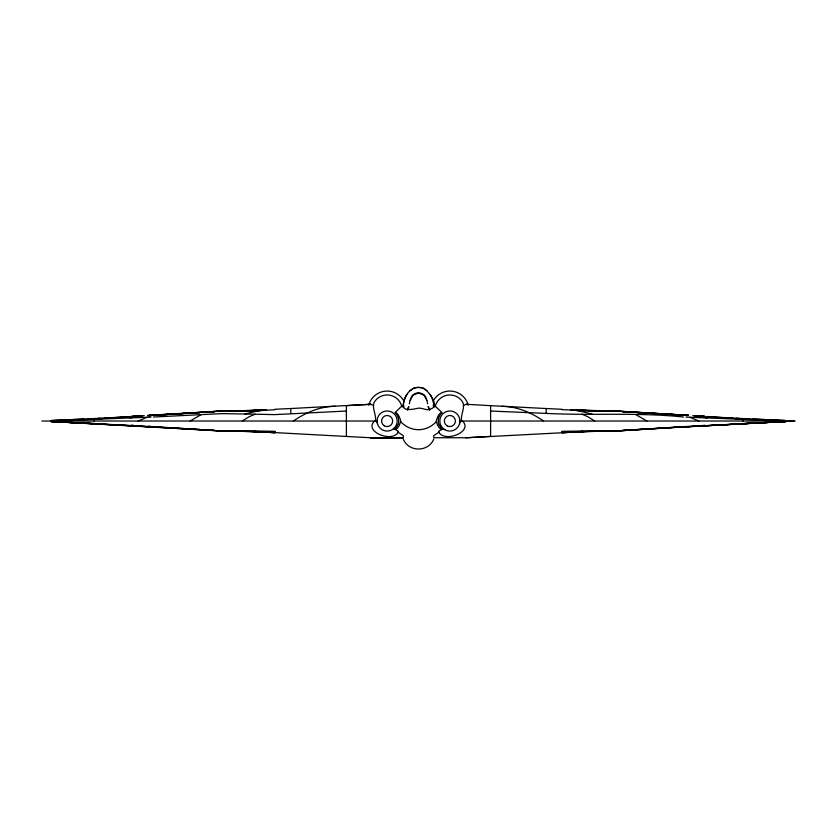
<?xml version="1.0" encoding="UTF-8"?>
<svg xmlns="http://www.w3.org/2000/svg" width="837" height="837" viewBox="0 0 837 837"><rect width="100%" height="100%" fill="white"/><g stroke="black" fill="none" stroke-linecap="round" stroke-linejoin="round"><path stroke-width="1.26" d="M155.828 415.026L158.245 414.744L154.678 414.985M98.034 418.96L97.981 419.483M395.336 412.808L395.336 412.808A11.613 11.613 0 0 1 398.339 424.024L395.043 429.454L396.152 430.04A23.101 0.9 24.7 0 1 398.485 431.599C393.306 443.265 364.43 432.143 373.836 421.722A20.737 6.999 13.5 0 1 375.52 421.021C376.388 414.733 371.973 408.362 374.055 402.534A15.087 15.087 0 0 1 401.708 406.175L395.043 412.589A22.369 7.491 90 0 1 400.599 420.498L400.599 421.545A22.369 7.491 90 0 1 395.043 429.454L393.411 428.753M403.089 406.897C403.35 399.437 406.834 391.507 413.865 388.148A14.292 14.292 0 0 1 423.135 388.148C427.581 389.603 440.293 406.018 431.222 408.707C427.288 411.804 421.712 406.782 416.931 408.466C413.457 409.283 402.042 411.396 403.905 405.579M98.034 418.939L98.232 418.333M441.664 412.808L441.664 412.808A11.613 11.613 0 0 0 438.661 424.024L441.957 429.454A22.369 7.491 90 0 1 436.401 421.545L436.401 420.498A22.369 7.491 -90 0 1 441.957 412.589L435.292 406.175A15.087 15.087 0 0 1 462.945 402.534C465.037 408.351 460.601 414.733 461.48 421.021A20.737 6.999 -13.5 0 1 463.164 421.722C472.57 432.143 443.704 443.254 438.504 431.599A23.101 0.9 -24.7 0 1 440.817 430.061L443.589 428.753M459.576 423.616L459.921 421.021M408.801 406.698L408.54 407.745A58.454 53.568 0 0 1 407.87 409.115L407.431 409.931M738.768 418.333L738.966 418.939M409.691 402.116L409.377 403.894M410.203 400.745C411.27 390.262 425.73 390.262 426.797 400.745M407.263 409.774L408.644 406.646M409.858 401.08L412.955 395.116L418.5 393.055L424.045 395.116L427.142 401.08M433.733 439.184C428.241 452.304 408.759 452.304 403.267 439.184M678.085 427.309L785.692 421.503L696.3 426.159L785.692 421.503L786.309 421.021L785.681 420.519A165.349 7.491 -90 0 1 785.943 420.582M401.77 406.688L402.963 405.652A448.234 5.032 -36.2 0 0 403.413 405.244M242.322 421.021L249.196 416.69L255.118 414.2M51.057 420.582A165.349 7.491 -90 0 1 51.308 420.519L50.754 421.105L51.308 421.503L140.02 426.2L140.334 425.562L141.694 425.709L141.694 426.336L221.962 431.003L274.892 432.007L254.239 431.484L371.042 437.782L403.267 437.636L370.226 437.73L403.267 437.751L403.267 435.627L397.993 432.164M785.943 421.419L785.995 421.377A165.349 7.491 90 0 1 785.566 421.492L741.906 423.668M293.389 421.021C305.725 412.599 320.132 406.269 335.313 406.332M464.012 405.129L466.774 404.313M409.952 390.753L413.897 388.232A14.166 14.166 0 0 1 423.103 388.232L427.048 390.753M439.006 432.164L433.733 435.627L433.733 437.751L466.627 437.751L586.632 431.473M436.401 421.545C426.556 432.405 410.444 432.405 400.599 421.545M369.525 404.648L370.216 404.313M201.026 414.692L190.114 421.021M459.827 421.733L461.48 421.021L795.15 421.021M153.485 417.004L221.962 413.614L244.969 414.012L258.905 410.674L274.892 409.691M722.132 417.726L732.375 418.092M138.136 421.021L147.155 417.286M129.997 418.05L137.843 416.146L144.288 415.686M140.02 426.242L51.245 421.524L221.962 431.003L274.892 431.473L221.962 431.003L147.94 426.305L158.245 427.299M98.013 419.18L101.11 418.626M562.108 409.691L615.038 411.385L588.254 410.705M370.226 404.313L372.988 405.129M104.625 418.092L114.868 417.726M571.64 409.942L615.038 411.04L688.391 415.298L615.038 411.04L574.893 410.276M259.794 410.569L266.292 409.984M137.352 416.177L131.378 416.7L133.554 416.523M346.392 411.03L274.892 414.618L244.969 414.012M703.446 425.51L704.942 425.395L694.637 426.075M134.025 416.376L141.694 415.968M702.975 425.656L615.038 431.003L562.108 432.007L582.761 431.484L562.108 432.708L584.059 431.442M138.984 415.863L131.378 416.418L141.694 415.727L141.694 416.324L140.02 416.502L140.02 415.79M258.905 410.674L221.962 410.936L147.94 415.727L221.962 411.04L262.107 410.276M139.455 415.958L141.694 415.801M692.712 415.686L699.157 416.146L707.003 418.05M688.035 426.765L688.391 426.368L615.038 431.107L562.108 431.473L615.038 431.107L704.942 425.667L701.239 425.981M147.94 415.34L221.962 411.04L259.742 410.695M98.107 418.479L130.29 416.544L98.055 418.793M158.245 414.89L149.603 415.351M246.737 410.967L240.219 411.354L246.737 410.988M253.255 410.58L266.292 409.795L266.292 410.465M678.085 427.184L686.727 426.703M254.553 410.528L266.292 409.837M370.372 404.281L291.266 408.508M589.217 431.107L602.127 430.626M785.629 421.503L696.3 426.284L696.3 425.604L694.637 425.792L694.637 426.378M371.042 404.261L346.392 405.673L346.392 436.359M465.958 437.782L490.608 436.359L490.608 405.673L465.958 404.261M158.57 414.89L148.798 415.288M161.164 414.754L172.809 414.106M176.691 413.897L185.741 413.394M192.207 413.039L199.97 412.61M206.446 412.243L214.209 411.814L206.362 412.243M160.85 414.744L172.548 414.106M176.45 413.886L186.85 413.321M192.06 413.028L199.855 412.61M622.791 430.218L630.47 429.799M637.03 429.433L646.08 428.931M651.06 428.67L661.356 428.105M665.216 427.895L676.798 427.257M678.43 427.142L688.202 426.755M688.391 426.598L694.637 426.274M785.943 421.45L793.978 421.021M233.701 411.396L246.737 410.747M250.65 410.548L266.292 409.764M603.414 430.636L589.217 431.348L615.038 430.647L562.108 432.426L582.761 431.494M51.319 420.519L100.67 418.238M52.93 420.436L84.035 419.086M741.906 423.627L785.755 421.524M274.892 409.283L290.805 408.529L290.805 413.405M234.873 411.406L247.783 410.831M254.239 410.538L265.863 410.025M150.953 417.119L51.434 421.021M265.36 409.942L221.962 411.385L248.746 410.705M105.242 418.102L115.391 417.768M88.22 418.929L101.246 418.542M577.258 410.695L615.038 410.936L686.727 415.33M255.128 410.538L262.776 410.339M490.608 411.03L545.734 413.373C591.602 415.738 637.648 412.222 683.515 417.004M678.085 427.037L681.172 427.016M41.85 421.021L375.52 421.021L377.173 421.733M678.085 414.995L681.172 415.026M694.637 415.968L696.3 415.979M51.005 421.409A165.349 7.491 -90 0 0 51.434 421.492L141.694 426.064M155.828 427.016L158.245 427.152M501.687 406.332C516.868 406.269 531.275 412.599 543.611 421.021M574.224 410.339L581.872 410.538M735.754 418.542L748.78 418.929M688.202 415.288L678.43 414.89M148.798 426.755L158.57 427.142M721.609 417.768L731.758 418.102M785.566 421.021L686.047 417.119M752.965 419.086L784.07 420.436M736.33 418.238L785.681 420.519M370.372 437.751L371.042 437.782M571.137 410.025L582.761 410.538M589.217 410.831L602.127 411.406M234.873 430.626L247.783 431.107M254.239 431.494L274.892 432.426L221.962 430.647L247.783 431.317L233.586 430.636M562.108 409.283L546.195 408.529L546.195 413.405M51.245 421.492L95.094 423.564M570.708 410.465L570.708 409.764L586.35 410.548M590.263 410.747L603.299 411.396M51.371 421.513L95.094 423.668M250.368 431.473L274.892 432.708L252.941 431.442M490.608 405.673L545.734 408.508M637.03 412.61L644.793 413.039M651.259 413.394L660.309 413.897M664.191 414.106L675.836 414.754M636.905 412.589L645.913 413.091M651.06 413.373L660.069 413.865M663.929 414.074L675.511 414.713M738.945 418.793L706.71 416.544L738.893 418.479M147.94 426.556L134.025 425.656M160.85 427.288L172.548 427.937M176.45 428.146L186.85 428.722M190.752 428.931L199.97 429.433M206.362 429.789L214.209 430.218M570.708 409.837L582.447 410.528M590.263 410.988L596.781 411.375L590.263 410.967M570.708 409.795L583.745 410.58M148.965 426.765L131.378 425.625L135.761 425.981M696.928 415.843L696.3 416.439L694.637 416.251L694.637 415.654M678.085 414.733L682.322 414.985M697.545 415.958L694.637 415.748L704.942 416.355L698.016 415.863M684.812 415.079L686.727 415.591M570.708 409.984L577.206 410.569M149.603 426.765L152.188 426.954M696.3 415.916L702.975 416.376M140.02 426.064L131.378 425.342L133.554 425.51M703.446 416.523L704.942 416.648L699.648 416.177M686.727 415.539L688.391 415.298M735.89 418.626L739.019 419.483M689.845 417.286L698.864 421.021M578.095 410.674L592.031 414.012M646.886 421.021L635.974 414.692M581.882 414.2L587.804 416.69L594.678 421.021M466.784 404.313L467.475 404.648M435.23 406.688L434.037 405.652A448.234 5.032 36.2 0 1 433.587 405.244M433.095 405.579L433.911 406.876M429.569 409.931L429.13 409.115A58.454 53.568 0 0 1 428.46 407.745L428.199 406.698M428.356 406.646L429.737 409.774M427.623 403.894L427.309 402.116M377.079 421.021L377.424 423.616M742.837 419.651L742.837 421.021M94.162 419.651L94.162 421.021M430.082 394.353A24.66 24.66 0 0 1 433.848 407.211M368.751 405.16A19.021 19.021 0 0 1 403.601 400.578M433.399 400.578A19.021 19.021 0 0 1 468.249 405.16M403.152 407.211A24.66 24.66 0 0 1 406.918 394.353M394.227 428.125L392.155 429.716A10.044 10.044 0 0 1 377.121 421.89A10.044 10.044 0 0 1 390.565 411.574A10.044 10.044 0 0 1 394.227 428.125M630.554 412.243L622.791 411.814L630.47 412.243M444.845 429.716L442.773 428.125A10.044 10.044 0 0 1 446.435 411.574A10.044 10.044 0 0 1 459.879 421.89A10.044 10.044 0 0 1 444.845 429.716M384.35 425.834A5.566 5.566 0 0 0 392.689 421.021A5.566 5.566 0 0 0 384.35 416.198A5.566 5.566 0 0 0 384.35 425.834M447.094 425.834A5.566 5.566 0 0 0 455.433 421.021A5.566 5.566 0 0 0 447.094 416.198A5.566 5.566 0 0 0 447.094 425.834"/></g></svg>
